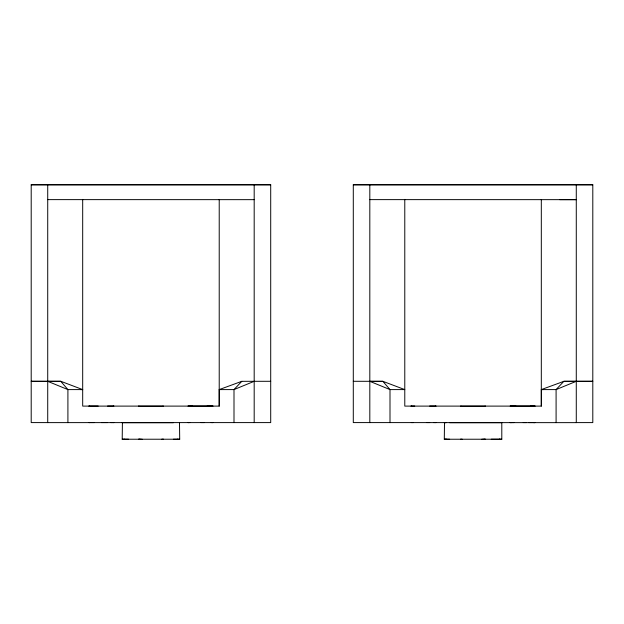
<?xml version="1.0" encoding="UTF-8"?>
<svg xmlns="http://www.w3.org/2000/svg" width="624" height="624" viewBox="0 0 624 624"><rect width="100%" height="100%" fill="white"/><g stroke="black" fill="none" stroke-linecap="round" stroke-linejoin="round"><path stroke-width="0.94" d="M82.688 199.384L82.688 406.107L219.219 406.107L219.219 199.407M404.781 199.384L404.781 406.107L541.312 406.107L541.312 199.407M270.707 381.295L241.8 381.326L234 389.594L234 422.627M254.186 381.319L234 389.594L219.219 389.594L219.219 406.107M543.192 389.594L541.312 389.594L563.893 381.326L592.8 381.295L576.28 381.295L556.093 389.594L541.312 389.594L541.312 406.107M219.219 389.594L241.8 381.326M531.812 406.052L534.971 406.052L530.595 406.052M192.223 406.052L188.136 406.052L208.572 406.052M124.566 439.241L122.203 439.241L122.413 422.705M179.494 422.713L179.704 439.241L177.341 439.241M491.275 439.226L500.05 439.226L444.296 439.241L444.506 422.705M179.704 439.226L173.386 439.234M446.659 439.241L444.506 439.226M501.797 439.226L499.434 439.241L501.797 439.241L501.797 422.705L449.631 422.713M89.747 422.581L89.209 422.581M113.591 422.581L113.053 422.581M411.302 422.581L413.322 422.588M435.685 422.581L433.664 422.581M89.435 406.052L89.014 406.052L98.194 406.052M113.365 406.052L113.786 406.052L107.593 406.052M138.988 406.193L138.567 406.193L163.34 406.193L162.919 406.193M411.528 406.052L411.107 406.052L414.734 406.052M435.458 406.052L435.88 406.052L429.686 406.052M461.081 406.193L460.66 406.193L485.433 406.193L485.012 406.193M201.162 422.573L204.344 422.573M212.472 422.581L212.893 422.581L211.232 422.588M523.255 422.573L526.438 422.573M510.635 422.581L510.214 422.581L511.875 422.581M534.565 422.581L534.986 422.581L533.325 422.588M162.919 439.241L163.34 439.226L161.678 439.241M461.081 439.226L460.66 439.241L462.322 439.241M47.72 422.604L31.2 422.588L31.2 184.759L270.707 184.774L270.707 422.596L47.72 422.62L47.72 184.759M576.28 184.782L576.28 422.635L556.093 422.643L353.293 422.588L353.293 184.759L592.8 184.774L592.8 422.596L576.28 422.604M31.2 184.798L270.707 184.782M353.293 184.798L592.8 184.782M559.767 199.649L576.28 199.657L369.814 199.618M47.72 199.618L254.186 199.657M47.72 381.28L60.778 381.28L82.688 389.594L67.907 389.594L47.72 381.326L31.2 381.295L60.778 381.319L67.907 389.594L67.907 422.627M576.28 381.28L563.893 381.28L556.093 389.594L556.093 422.627M353.293 381.295L382.871 381.319L404.781 389.594L390 389.594L369.814 381.326L382.871 381.319L390 389.594L390 422.627M80.785 389.594L82.688 389.594M207.215 406.052L212.878 406.052L208.79 406.052M512.327 406.052L510.253 406.052L515.845 406.052M101.4 422.573L107.593 422.573M89.014 422.573L94.325 422.581M110.861 422.588L113.786 422.573M188.136 422.573L189.774 422.581M435.458 422.573L435.88 422.573M510.229 422.573L513.841 422.588M528.793 422.581L534.971 422.573M173.386 422.713L122.203 422.713M122.203 439.241L128.521 439.226M142.194 439.226L138.567 439.241L140.221 439.241M449.631 439.234L444.296 439.241M481.806 439.226L485.433 439.241L483.779 439.241M123.95 439.226L177.957 439.226M426.699 422.565L429.686 422.573M444.296 422.713L446.043 422.713M513.139 406.052L530.665 406.052M369.814 184.759L369.814 422.635M254.186 184.782L254.186 422.635M188.542 422.581L188.12 422.581L188.542 422.581"/></g></svg>
